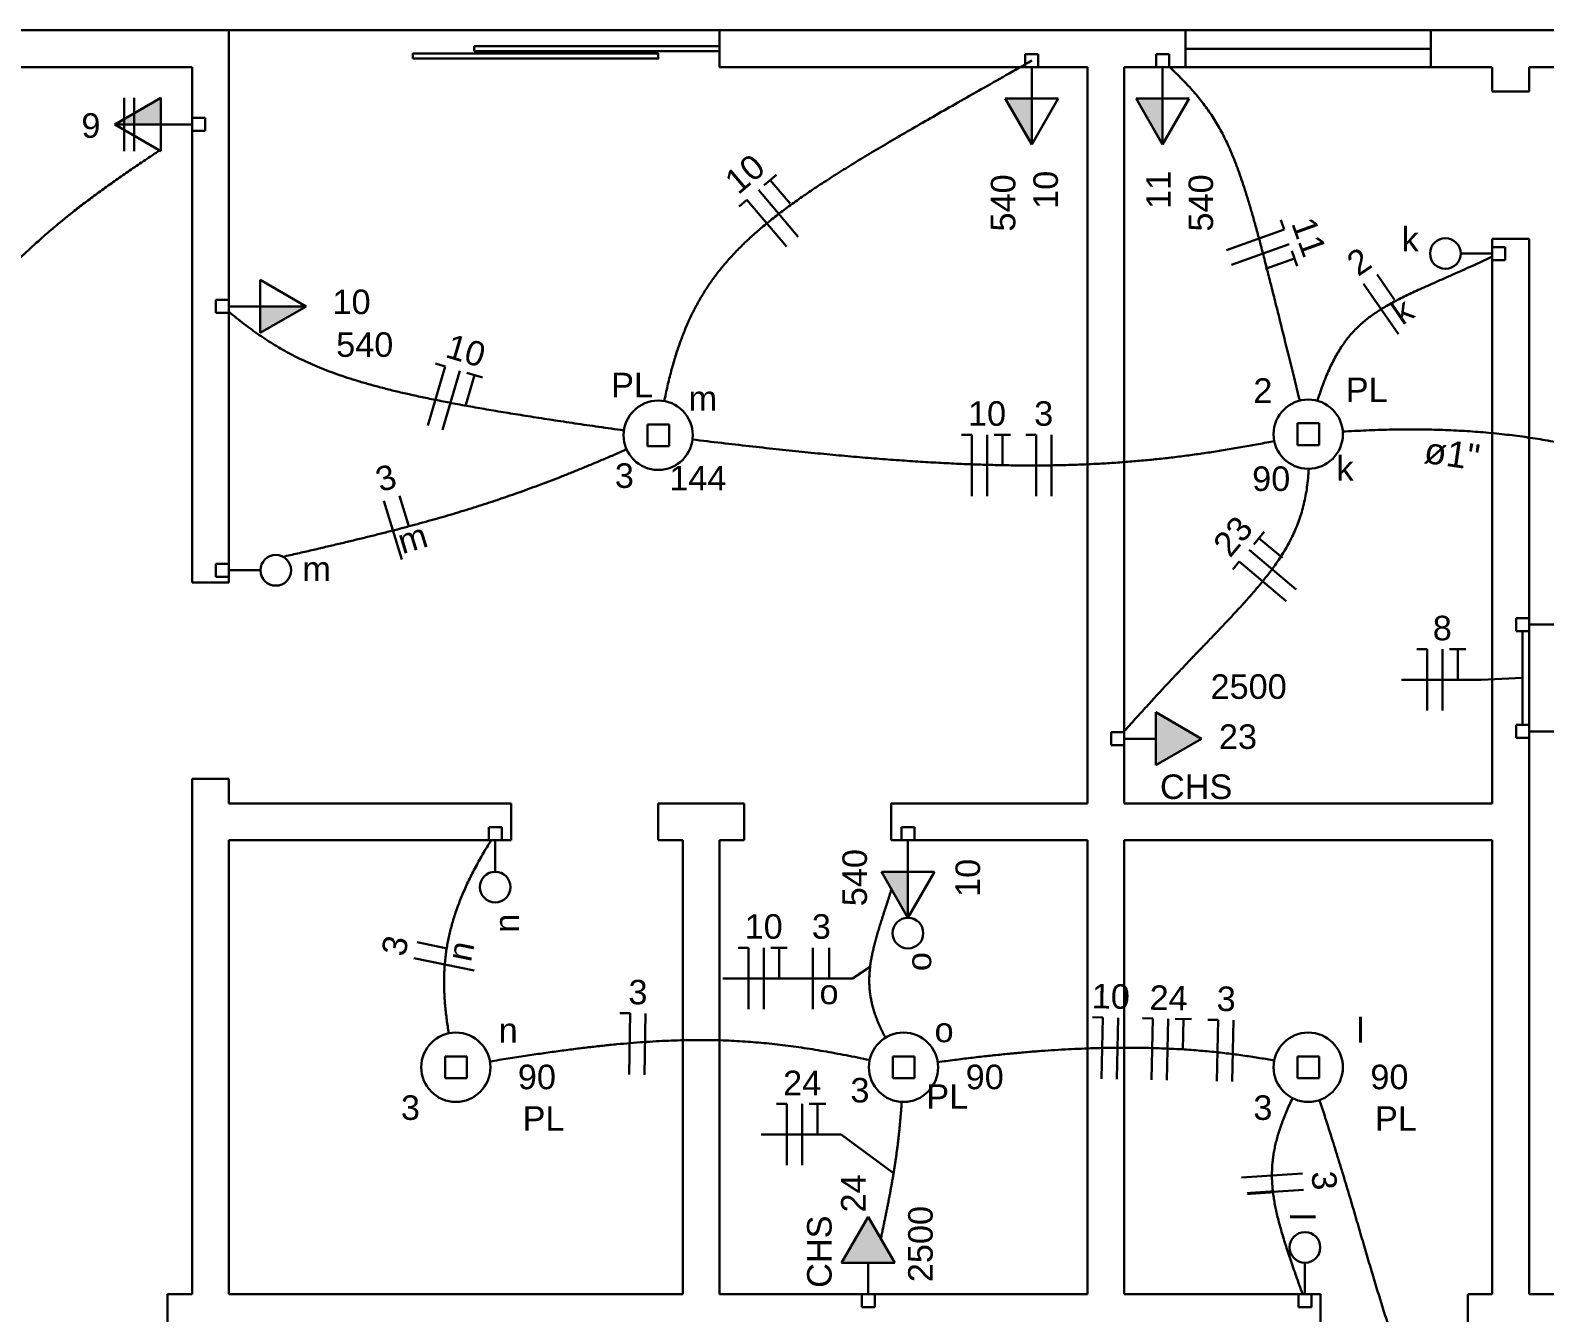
# Model space of a CAD drawing. Header units: millimetres. Extents: x -4.7 to 81.4, y -19.1 to 41.2.
# Drawn here: x 21.98 to 28.15, y 27.64 to 32.86 of the extents above; entities that cross this region are included whole.
import ezdxf

# ---------------------------------------------------------------- set-up
doc = ezdxf.new("R2010")
doc.units = ezdxf.units.MM
doc.header["$MEASUREMENT"] = 0
for name, color, linetype, lineweight in [('1', 1, 'Continuous', 30), ('5', 1, 'Continuous', 30), ('EL-Condutos', 4, 'Continuous', 30), ('EL-Fios', 2, 'Continuous', 30), ('EL-Pontos', 2, 'Continuous', 30), ('EL-Textos condutos', 2, 'Continuous', 30), ('EL-Textos fios', 2, 'Continuous', 30), ('EL-Textos pontos', 2, 'Continuous', 30), ('P-SIMBOL', 3, 'Continuous', 30), ('PROJECAO', 1, 'Continuous', 30), ('TE-Condutos', 3, 'Continuous', 30)]:
    doc.layers.add(name, color=color, linetype=linetype, lineweight=lineweight)
doc.styles.add('Arial', font='arial.ttf')

msp = doc.modelspace()

# ---------------------------------------------------------------- hatches: boundary and pattern name
at = {"layer": 'EL-Pontos', "linetype": 'Continuous'}
msp.add_hatch(color=256, dxfattribs=at).paths.add_polyline_path([(22.5129, 32.4775), (22.3254, 32.4775), (22.5129, 32.5857)])
at = {"layer": 'P-SIMBOL', "linetype": 'Continuous'}
for points in [[(26.0638, 32.5831), (26.0638, 32.3956), (25.9555, 32.5831)], [(26.5974, 32.5831), (26.5974, 32.3956), (26.4891, 32.5831)], [(22.9189, 31.7361), (23.1064, 31.7361), (22.9189, 31.6278)], [(26.5689, 29.8664), (26.7564, 29.9746), (26.5689, 30.0829)], [(25.5591, 29.4326), (25.5591, 29.2451), (25.4506, 29.4326)], [(25.5052, 27.8391), (25.397, 28.0266), (25.2887, 27.8391)]]:
    msp.add_hatch(color=256, dxfattribs=at).paths.add_polyline_path(points)

# ---------------------------------------------------------------- linework, layer by layer
at = {"layer": '1', "linetype": 'Continuous'}
msp.add_line((24.7909, 32.8611), (22.7909, 32.8611), dxfattribs=at)
for points in [[(23.7909, 32.7761), (24.7909, 32.7761), (24.7909, 32.7961), (23.7909, 32.7961), (23.7909, 32.7761)], [(23.5409, 32.7461), (24.5409, 32.7461), (24.5409, 32.7661), (23.5409, 32.7661), (23.5409, 32.7461)]]:
    msp.add_lwpolyline(points, close=True, dxfattribs=at)
at = {"layer": '5', "linetype": 'Continuous'}
for p, q in [((20.8909, 32.8611), (22.7909, 32.8611)), ((22.7909, 32.8611), (22.7909, 30.6111)), ((24.7909, 32.8611), (24.7909, 32.7111)), ((24.7909, 32.8611), (28.8409, 32.8611)), ((20.8909, 32.7111), (22.6409, 32.7111)), ((22.6409, 32.7111), (22.6409, 30.6111)), ((24.7909, 32.7111), (26.2909, 32.7111)), ((26.2909, 32.7111), (26.2909, 29.7111)), ((26.4409, 32.7111), (26.4409, 29.7111)), ((26.4409, 32.7111), (27.9409, 32.7111)), ((27.9409, 32.7111), (27.9409, 32.6111)), ((28.0909, 32.7111), (28.0909, 32.6111)), ((28.0909, 32.7111), (28.8409, 32.7111)), ((27.9409, 32.0111), (27.9409, 29.7111)), ((28.0909, 32.0111), (28.0909, 27.7111)), ((22.6409, 29.8111), (22.6409, 27.7111)), ((22.7909, 29.8111), (22.7909, 29.7111)), ((22.7909, 29.7111), (23.9409, 29.7111)), ((24.5409, 29.7111), (24.8909, 29.7111)), ((25.4909, 29.7111), (26.2909, 29.7111)), ((26.4409, 29.7111), (27.9409, 29.7111)), ((22.7909, 29.5611), (22.7909, 27.7111)), ((22.7909, 29.5611), (23.9409, 29.5611)), ((24.5409, 29.5611), (24.6409, 29.5611)), ((24.6409, 29.5611), (24.6409, 27.7111)), ((24.7909, 29.5611), (24.7909, 27.7111)), ((24.7909, 29.5611), (24.8909, 29.5611)), ((25.4909, 29.5611), (26.2909, 29.5611)), ((26.2909, 29.5611), (26.2909, 27.7111)), ((26.4409, 29.5611), (26.4409, 27.7111)), ((26.4409, 29.5611), (27.9409, 29.5611)), ((27.9409, 29.5611), (27.9409, 27.7111)), ((22.5409, 27.7111), (22.6409, 27.7111)), ((22.7909, 27.7111), (24.6409, 27.7111)), ((24.7909, 27.7111), (26.2909, 27.7111)), ((26.4409, 27.7111), (27.2409, 27.7111)), ((27.8409, 27.7111), (27.9409, 27.7111)), ((28.0909, 27.7111), (30.6909, 27.7111))]:
    msp.add_line(p, q, dxfattribs=at)
at = {"layer": '5'}
for p, q in [((28.0909, 32.6111), (27.9409, 32.6111)), ((28.0909, 32.0111), (27.9409, 32.0111)), ((22.6409, 30.6111), (22.7909, 30.6111)), ((22.6409, 29.8111), (22.7909, 29.8111)), ((23.9409, 29.7111), (23.9409, 29.5611)), ((24.5409, 29.7111), (24.5409, 29.5611)), ((24.8909, 29.7111), (24.8909, 29.5611)), ((25.4909, 29.7111), (25.4909, 29.5611)), ((22.5409, 27.5611), (22.5409, 27.7111)), ((27.2409, 27.5611), (27.2409, 27.7111)), ((27.8409, 27.5611), (27.8409, 27.7111))]:
    msp.add_line(p, q, dxfattribs=at)
at = {"layer": 'EL-Condutos', "linetype": 'Continuous'}
for points, knots in [([(24.5656, 31.3504), (24.5699, 31.3712), (24.5785, 31.4118), (24.5932, 31.4709), (24.6092, 31.5272), (24.6267, 31.5808), (24.6459, 31.6319), (24.6668, 31.6807), (24.6897, 31.7275), (24.7146, 31.7725), (24.7417, 31.8158), (24.7712, 31.8578), (24.8031, 31.8985), (24.8377, 31.9383), (24.875, 31.9773), (24.9152, 32.0158), (24.9584, 32.054), (25.0048, 32.0921), (25.0546, 32.1303), (25.1077, 32.1689), (25.1644, 32.208), (25.2249, 32.2479), (25.2893, 32.2888), (25.3576, 32.331), (25.4301, 32.3746), (25.5069, 32.4198), (25.5881, 32.467), (25.6739, 32.5162), (25.7644, 32.5678), (25.8597, 32.6219), (25.9601, 32.6787), (26.0287, 32.7176), (26.0638, 32.7376)], [0, 0, 0, 0, 0.063628, 0.124475, 0.182851, 0.239081, 0.293509, 0.346496, 0.398419, 0.449668, 0.500642, 0.551743, 0.603372, 0.655925, 0.709783, 0.765316, 0.822873, 0.882789, 0.94538, 1.010946, 1.079774, 1.152137, 1.228298, 1.308509, 1.39302, 1.48207, 1.575898, 1.674738, 1.778822, 1.88838, 2.003643, 2.124841, 2.124841, 2.124841, 2.124841]), ([(27.1561, 31.354), (27.1484, 31.3848), (27.1334, 31.4447), (27.1118, 31.532), (27.0913, 31.6143), (27.0721, 31.6919), (27.0539, 31.7649), (27.0366, 31.8336), (27.0202, 31.8982), (27.0045, 31.9588), (26.9895, 32.0157), (26.9749, 32.0691), (26.9607, 32.1192), (26.9469, 32.1661), (26.9332, 32.2102), (26.9196, 32.2515), (26.906, 32.2904), (26.8922, 32.327), (26.8782, 32.3615), (26.8638, 32.3941), (26.849, 32.425), (26.8336, 32.4545), (26.8175, 32.4827), (26.8006, 32.5098), (26.7828, 32.5361), (26.7639, 32.5617), (26.744, 32.5869), (26.7228, 32.6118), (26.7004, 32.6367), (26.6764, 32.6617), (26.651, 32.6871), (26.6333, 32.704), (26.6242, 32.7126)], [0, 0, 0, 0, 0.095212, 0.185081, 0.269834, 0.349696, 0.424891, 0.495645, 0.562184, 0.624733, 0.683521, 0.738776, 0.790728, 0.83961, 0.885656, 0.929106, 0.970203, 1.009194, 1.046334, 1.08188, 1.116099, 1.149259, 1.181635, 1.213505, 1.245145, 1.276832, 1.30884, 1.341434, 1.374876, 1.40942, 1.445311, 1.482788, 1.482788, 1.482788, 1.482788]), ([(20.7192, 30.3264), (20.7513, 30.3735), (20.8136, 30.4651), (20.9049, 30.5983), (20.9915, 30.7238), (21.0735, 30.8418), (21.1514, 30.9527), (21.2253, 31.0568), (21.2955, 31.1544), (21.3623, 31.2459), (21.4259, 31.3316), (21.4867, 31.4119), (21.5448, 31.4869), (21.6006, 31.5572), (21.6544, 31.623), (21.7063, 31.6846), (21.7567, 31.7424), (21.8058, 31.7967), (21.8539, 31.8478), (21.9012, 31.8961), (21.9481, 31.9418), (21.9948, 31.9854), (22.0416, 32.0271), (22.0887, 32.0672), (22.1364, 32.1062), (22.1849, 32.1443), (22.2346, 32.1818), (22.2857, 32.2191), (22.3384, 32.2566), (22.3931, 32.2945), (22.45, 32.3331), (22.4888, 32.3591), (22.5085, 32.3723)], [0, 0, 0, 0, 0.170907, 0.332286, 0.484563, 0.628161, 0.763506, 0.891023, 1.011141, 1.124288, 1.230894, 1.331392, 1.426214, 1.515798, 1.600583, 1.68101, 1.757525, 1.830575, 1.900609, 1.96808, 2.03344, 2.097143, 2.159639, 2.221379, 2.282808, 2.344367, 2.406492, 2.469612, 2.534153, 2.600531, 2.669163, 2.740457, 2.740457, 2.740457, 2.740457]), ([(27.2286, 31.3524), (27.2326, 31.3647), (27.2403, 31.3885), (27.2527, 31.4229), (27.2654, 31.4551), (27.2786, 31.4851), (27.2922, 31.5131), (27.3063, 31.5392), (27.3211, 31.5636), (27.3364, 31.5863), (27.3524, 31.6076), (27.3692, 31.6274), (27.3868, 31.6461), (27.4052, 31.6636), (27.4245, 31.6802), (27.4448, 31.6959), (27.466, 31.7108), (27.4884, 31.7252), (27.5118, 31.7392), (27.5364, 31.7528), (27.5621, 31.7662), (27.5892, 31.7796), (27.6176, 31.7931), (27.6474, 31.8067), (27.6785, 31.8207), (27.7112, 31.8352), (27.7454, 31.8503), (27.7813, 31.8661), (27.8187, 31.8827), (27.8579, 31.9004), (27.8988, 31.9191), (27.9266, 31.9322), (27.9408, 31.9389)], [0, 0, 0, 0, 0.0386974, 0.0752178, 0.1097357, 0.1424319, 0.1734943, 0.2031178, 0.2315036, 0.2588589, 0.2853947, 0.3113235, 0.336857, 0.3622027, 0.3875611, 0.4131233, 0.4390689, 0.4655658, 0.4927692, 0.520823, 0.5498607, 0.5800068, 0.6113785, 0.6440873, 0.6782405, 0.7139427, 0.7512966, 0.7904046, 0.831369, 0.8742929, 0.9192808, 0.9664388, 0.9664388, 0.9664388, 0.9664388]), ([(24.4011, 31.2307), (24.3669, 31.2356), (24.3003, 31.2451), (24.2029, 31.2593), (24.1104, 31.2732), (24.0228, 31.2868), (23.9397, 31.3001), (23.861, 31.3132), (23.7866, 31.3261), (23.7162, 31.3389), (23.6496, 31.3518), (23.5866, 31.3646), (23.5271, 31.3775), (23.4708, 31.3905), (23.4175, 31.4038), (23.3671, 31.4173), (23.3194, 31.4311), (23.2741, 31.4452), (23.2311, 31.4598), (23.1902, 31.4749), (23.1512, 31.4905), (23.1138, 31.5067), (23.078, 31.5235), (23.0434, 31.541), (23.01, 31.5594), (22.9775, 31.5785), (22.9457, 31.5985), (22.9145, 31.6195), (22.8836, 31.6414), (22.8528, 31.6644), (22.822, 31.6884), (22.8016, 31.7051), (22.7913, 31.7135)], [0, 0, 0, 0, 0.103593, 0.201996, 0.295411, 0.38404, 0.468084, 0.547748, 0.623236, 0.694751, 0.762502, 0.826697, 0.887546, 0.94526, 1.000056, 1.05215, 1.101762, 1.149118, 1.194442, 1.237964, 1.279918, 1.320536, 1.360056, 1.398713, 1.436743, 1.474379, 1.511851, 1.549387, 1.587207, 1.625526, 1.664555, 1.704497, 1.704497, 1.704497, 1.704497]), ([(27.0534, 31.1875), (27.0317, 31.1833), (26.9887, 31.175), (26.9243, 31.1634), (26.8605, 31.1525), (26.7971, 31.1425), (26.7339, 31.1333), (26.6706, 31.1249), (26.6072, 31.1173), (26.5434, 31.1106), (26.4791, 31.1047), (26.4141, 31.0997), (26.3481, 31.0956), (26.2811, 31.0923), (26.2128, 31.0899), (26.143, 31.0884), (26.0716, 31.0878), (25.9984, 31.0882), (25.9232, 31.0894), (25.8457, 31.0916), (25.766, 31.0947), (25.6836, 31.0988), (25.5986, 31.1039), (25.5106, 31.1099), (25.4195, 31.1168), (25.3251, 31.1248), (25.2273, 31.1338), (25.1258, 31.1437), (25.0205, 31.1547), (24.9112, 31.1667), (24.7976, 31.1797), (24.7206, 31.189), (24.6813, 31.1937)], [0, 0, 0, 0, 0.0662, 0.131532, 0.196182, 0.260335, 0.324179, 0.387904, 0.451701, 0.515761, 0.580277, 0.645444, 0.711455, 0.778506, 0.846791, 0.916506, 0.987847, 1.061006, 1.136179, 1.213558, 1.293337, 1.375707, 1.46086, 1.548986, 1.640274, 1.734913, 1.833092, 1.934997, 2.040816, 2.150734, 2.264938, 2.383612, 2.383612, 2.383612, 2.383612]), ([(29.7403, 30.3108), (29.7151, 30.3351), (29.6652, 30.3829), (29.5896, 30.4519), (29.5144, 30.5177), (29.4397, 30.5803), (29.3651, 30.6396), (29.2908, 30.6959), (29.2165, 30.7491), (29.1423, 30.7992), (29.0679, 30.8463), (28.9934, 30.8905), (28.9186, 30.9317), (28.8434, 30.9702), (28.7678, 31.0058), (28.6917, 31.0386), (28.6149, 31.0687), (28.5375, 31.0962), (28.4592, 31.121), (28.3801, 31.1432), (28.3, 31.163), (28.2189, 31.1802), (28.1366, 31.195), (28.0531, 31.2074), (27.9683, 31.2174), (27.8821, 31.2252), (27.7944, 31.2307), (27.7051, 31.234), (27.6141, 31.2352), (27.5214, 31.2342), (27.4269, 31.2313), (27.3633, 31.2277), (27.3311, 31.2259)], [0, 0, 0, 0, 0.104978, 0.207304, 0.307118, 0.404564, 0.499793, 0.592959, 0.684224, 0.773751, 0.861713, 0.948282, 1.03364, 1.117968, 1.201453, 1.284283, 1.366647, 1.448737, 1.530741, 1.612849, 1.695246, 1.778117, 1.86164, 1.945989, 2.031334, 2.117839, 2.205661, 2.294952, 2.385858, 2.478518, 2.573066, 2.669628, 2.669628, 2.669628, 2.669628]), ([(24.4126, 31.1539), (24.3966, 31.1469), (24.3649, 31.1331), (24.3178, 31.113), (24.2717, 31.0936), (24.2264, 31.0749), (24.182, 31.057), (24.1382, 31.0396), (24.0951, 31.0229), (24.0523, 31.0068), (24.0099, 30.9912), (23.9678, 30.9761), (23.9258, 30.9614), (23.8838, 30.9471), (23.8418, 30.9332), (23.7995, 30.9197), (23.757, 30.9064), (23.714, 30.8934), (23.6706, 30.8806), (23.6265, 30.868), (23.5817, 30.8555), (23.5361, 30.8431), (23.4895, 30.8308), (23.4419, 30.8184), (23.3931, 30.8061), (23.3431, 30.7937), (23.2917, 30.7812), (23.2388, 30.7685), (23.1843, 30.7557), (23.1281, 30.7426), (23.0701, 30.7293), (23.0308, 30.7204), (23.0109, 30.7159)], [0, 0, 0, 0, 0.052529, 0.103723, 0.153699, 0.202574, 0.250464, 0.297487, 0.343761, 0.389402, 0.434529, 0.47926, 0.523712, 0.568004, 0.612253, 0.656578, 0.701096, 0.745925, 0.791182, 0.836985, 0.88345, 0.930694, 0.978833, 1.027984, 1.078262, 1.129782, 1.18266, 1.237011, 1.29295, 1.350591, 1.410048, 1.471436, 1.471436, 1.471436, 1.471436]), ([(27.1927, 31.0741), (27.1919, 31.0614), (27.1904, 31.0365), (27.1861, 30.9999), (27.1804, 30.9648), (27.1732, 30.931), (27.1645, 30.8983), (27.1543, 30.8666), (27.1425, 30.8357), (27.1292, 30.8055), (27.1144, 30.7759), (27.098, 30.7467), (27.0801, 30.7176), (27.0607, 30.6887), (27.0397, 30.6597), (27.0172, 30.6305), (26.9931, 30.6009), (26.9675, 30.5707), (26.9403, 30.5399), (26.9115, 30.5082), (26.8812, 30.4756), (26.8494, 30.4418), (26.8159, 30.4067), (26.7809, 30.3702), (26.7443, 30.332), (26.7061, 30.2922), (26.6663, 30.2504), (26.6249, 30.2065), (26.5819, 30.1605), (26.5373, 30.1121), (26.4911, 30.0612), (26.4599, 30.0262), (26.444, 30.0083)], [0, 0, 0, 0, 0.038149, 0.074851, 0.110332, 0.144826, 0.178566, 0.21179, 0.244731, 0.277621, 0.31068, 0.34412, 0.378143, 0.412936, 0.448675, 0.485523, 0.523632, 0.563145, 0.604198, 0.646917, 0.691426, 0.737842, 0.786282, 0.836859, 0.889686, 0.944875, 1.002541, 1.062796, 1.125755, 1.191534, 1.260253, 1.332029, 1.332029, 1.332029, 1.332029]), ([(28.0644, 30.0306), (28.0644, 30.0366), (28.0644, 30.0481), (28.0644, 30.0648), (28.0644, 30.0807), (28.0644, 30.0956), (28.0644, 30.1097), (28.0644, 30.123), (28.0644, 30.1357), (28.0644, 30.1478), (28.0644, 30.1594), (28.0644, 30.1705), (28.0644, 30.1813), (28.0644, 30.1917), (28.0644, 30.202), (28.0644, 30.212), (28.0644, 30.2221), (28.0644, 30.2321), (28.0644, 30.2422), (28.0644, 30.2524), (28.0644, 30.2629), (28.0644, 30.2736), (28.0644, 30.2847), (28.0644, 30.2963), (28.0644, 30.3084), (28.0644, 30.3211), (28.0644, 30.3344), (28.0644, 30.3485), (28.0644, 30.3635), (28.0644, 30.3793), (28.0644, 30.396), (28.0644, 30.4076), (28.0644, 30.4135)], [0, 0, 0, 0, 0.0177914, 0.0345422, 0.0503269, 0.0652196, 0.0792948, 0.0926267, 0.1052898, 0.1173582, 0.1289064, 0.1400086, 0.1507392, 0.1611725, 0.1713828, 0.1814445, 0.1914319, 0.2014193, 0.2114809, 0.2216913, 0.2321246, 0.2428552, 0.2539574, 0.2655056, 0.277574, 0.290237, 0.303569, 0.3176442, 0.3325369, 0.3483215, 0.3650724, 0.3828638, 0.3828638, 0.3828638, 0.3828638]), ([(23.6874, 28.7747), (23.6858, 28.7839), (23.6828, 28.8022), (23.6789, 28.8295), (23.6755, 28.8563), (23.6727, 28.8828), (23.6706, 28.9089), (23.669, 28.9348), (23.6681, 28.9604), (23.6679, 28.9858), (23.6683, 29.0109), (23.6694, 29.036), (23.6712, 29.0609), (23.6738, 29.0857), (23.677, 29.1105), (23.6811, 29.1353), (23.6859, 29.1602), (23.6914, 29.1851), (23.6978, 29.2101), (23.705, 29.2353), (23.713, 29.2606), (23.7218, 29.2861), (23.7315, 29.3119), (23.7421, 29.338), (23.7536, 29.3644), (23.7659, 29.3912), (23.7792, 29.4184), (23.7934, 29.446), (23.8086, 29.4741), (23.8247, 29.5027), (23.8418, 29.5318), (23.8538, 29.5513), (23.8599, 29.5612)], [0, 0, 0, 0, 0.0280455, 0.0555676, 0.0826094, 0.1092161, 0.1354341, 0.161312, 0.1869, 0.2122501, 0.237416, 0.2624532, 0.2874183, 0.3123696, 0.3373662, 0.3624682, 0.3877363, 0.4132316, 0.4390151, 0.4651479, 0.4916906, 0.5187031, 0.5462447, 0.5743736, 0.603147, 0.6326212, 0.6628509, 0.6938899, 0.7257906, 0.7586045, 0.7923815, 0.8271706, 0.8271706, 0.8271706, 0.8271706]), ([(25.4669, 28.7569), (25.4632, 28.764), (25.456, 28.7778), (25.4462, 28.7985), (25.4374, 28.8187), (25.4297, 28.8384), (25.423, 28.8576), (25.4172, 28.8765), (25.4123, 28.895), (25.4084, 28.9133), (25.4053, 28.9313), (25.4031, 28.9492), (25.4018, 28.9671), (25.4012, 28.9848), (25.4014, 29.0026), (25.4023, 29.0205), (25.4039, 29.0384), (25.4062, 29.0566), (25.4091, 29.075), (25.4126, 29.0936), (25.4168, 29.1127), (25.4214, 29.1321), (25.4266, 29.152), (25.4323, 29.1724), (25.4385, 29.1934), (25.4451, 29.215), (25.4521, 29.2373), (25.4595, 29.2604), (25.4672, 29.2842), (25.4752, 29.3089), (25.4835, 29.3345), (25.4891, 29.3519), (25.492, 29.3608)], [0, 0, 0, 0, 0.0239022, 0.0467849, 0.0687339, 0.0898379, 0.1101878, 0.1298771, 0.1490009, 0.1676558, 0.1859389, 0.2039471, 0.221776, 0.2395194, 0.2572679, 0.2751083, 0.2931234, 0.3113911, 0.329985, 0.3489736, 0.3684213, 0.3883882, 0.4089311, 0.4301034, 0.4519559, 0.4745374, 0.4978949, 0.5220744, 0.5471207, 0.5730783, 0.5999915, 0.6279046, 0.6279046, 0.6279046, 0.6279046]), ([(25.4024, 28.6658), (25.3863, 28.6691), (25.3544, 28.6756), (25.307, 28.6849), (25.2605, 28.6936), (25.2149, 28.7017), (25.1699, 28.7092), (25.1254, 28.716), (25.0813, 28.7222), (25.0374, 28.7277), (24.9937, 28.7326), (24.9499, 28.7368), (24.906, 28.7403), (24.8617, 28.7431), (24.817, 28.7452), (24.7717, 28.7465), (24.7257, 28.7471), (24.6788, 28.747), (24.631, 28.7461), (24.582, 28.7444), (24.5317, 28.7419), (24.48, 28.7387), (24.4267, 28.7346), (24.3718, 28.7297), (24.315, 28.724), (24.2563, 28.7174), (24.1954, 28.71), (24.1323, 28.7017), (24.0669, 28.6926), (23.9989, 28.6825), (23.9282, 28.6716), (23.8802, 28.6638), (23.8558, 28.6598)], [0, 0, 0, 0, 0.049422, 0.097674, 0.144894, 0.191219, 0.236788, 0.281742, 0.326223, 0.370374, 0.41434, 0.458267, 0.502303, 0.546596, 0.591296, 0.636552, 0.682515, 0.729336, 0.777164, 0.826151, 0.876445, 0.928197, 0.981553, 1.036663, 1.093673, 1.152729, 1.213976, 1.27756, 1.343623, 1.412308, 1.483759, 1.558116, 1.558116, 1.558116, 1.558116]), ([(27.0521, 28.6636), (27.0426, 28.6653), (27.0232, 28.6688), (26.9936, 28.6737), (26.9632, 28.6785), (26.9319, 28.6831), (26.8997, 28.6876), (26.8664, 28.6918), (26.8322, 28.6958), (26.7969, 28.6995), (26.7605, 28.7028), (26.7231, 28.7059), (26.6844, 28.7086), (26.6445, 28.7109), (26.6035, 28.7128), (26.5611, 28.7143), (26.5174, 28.7153), (26.4724, 28.7158), (26.426, 28.7158), (26.3782, 28.7152), (26.329, 28.7141), (26.2782, 28.7124), (26.2259, 28.7101), (26.1721, 28.7071), (26.1166, 28.7035), (26.0595, 28.6991), (26.0007, 28.694), (25.9402, 28.6882), (25.878, 28.6816), (25.814, 28.6742), (25.7481, 28.6659), (25.7036, 28.6599), (25.681, 28.6568)], [0, 0, 0, 0, 0.029152, 0.059099, 0.089875, 0.121515, 0.154056, 0.187533, 0.221984, 0.257447, 0.293961, 0.331565, 0.370298, 0.410201, 0.451314, 0.49368, 0.53734, 0.582336, 0.628711, 0.676508, 0.72577, 0.776541, 0.828866, 0.882787, 0.938351, 0.9956, 1.054582, 1.11534, 1.17792, 1.242367, 1.308726, 1.377044, 1.377044, 1.377044, 1.377044]), ([(25.5336, 28.4951), (25.5331, 28.4879), (25.5321, 28.4735), (25.5305, 28.4522), (25.5287, 28.4314), (25.5269, 28.4111), (25.525, 28.3912), (25.523, 28.3717), (25.521, 28.3526), (25.5188, 28.3338), (25.5166, 28.3153), (25.5142, 28.2971), (25.5118, 28.2791), (25.5093, 28.2613), (25.5067, 28.2437), (25.504, 28.2262), (25.5012, 28.2088), (25.4983, 28.1915), (25.4953, 28.1742), (25.4923, 28.157), (25.4891, 28.1397), (25.4859, 28.1223), (25.4826, 28.1048), (25.4791, 28.0872), (25.4756, 28.0695), (25.472, 28.0515), (25.4683, 28.0333), (25.4646, 28.0149), (25.4607, 27.9961), (25.4567, 27.9771), (25.4527, 27.9576), (25.4499, 27.9445), (25.4485, 27.9379)], [0, 0, 0, 0, 0.0218658, 0.0432069, 0.0640569, 0.0844497, 0.1044192, 0.1239992, 0.1432235, 0.1621259, 0.1807402, 0.1991001, 0.2172393, 0.2351914, 0.25299, 0.2706687, 0.2882607, 0.3057996, 0.3233184, 0.3408505, 0.3584289, 0.3760865, 0.3938564, 0.4117714, 0.4298642, 0.4481675, 0.4667141, 0.4855364, 0.5046671, 0.5241387, 0.5439837, 0.5642346, 0.5642346, 0.5642346, 0.5642346]), ([(27.1268, 28.5109), (27.1224, 28.5015), (27.1139, 28.4831), (27.102, 28.4557), (27.0912, 28.4293), (27.0816, 28.4036), (27.0731, 28.3787), (27.0657, 28.3543), (27.0593, 28.3305), (27.054, 28.307), (27.0497, 28.2839), (27.0465, 28.2611), (27.0442, 28.2384), (27.043, 28.2157), (27.0427, 28.193), (27.0433, 28.1702), (27.0449, 28.1471), (27.0474, 28.1237), (27.0508, 28.0999), (27.055, 28.0756), (27.0602, 28.0507), (27.0661, 28.0252), (27.0729, 27.9988), (27.0805, 27.9716), (27.0889, 27.9434), (27.098, 27.9141), (27.1079, 27.8837), (27.1186, 27.852), (27.1299, 27.819), (27.1419, 27.7846), (27.1547, 27.7486), (27.1634, 27.7241), (27.1678, 27.7116)], [0, 0, 0, 0, 0.0311333, 0.0609009, 0.0894105, 0.1167735, 0.1431051, 0.1685246, 0.1931554, 0.2171246, 0.240563, 0.2636037, 0.2863817, 0.3090327, 0.3316916, 0.3544916, 0.3775629, 0.4010315, 0.4250194, 0.4496431, 0.4750144, 0.50124, 0.5284222, 0.5566589, 0.5860443, 0.6166697, 0.6486235, 0.6819921, 0.7168603, 0.7533116, 0.7914285, 0.8312931, 0.8312931, 0.8312931, 0.8312931]), ([(28.3771, 26.1658), (28.3501, 26.1958), (28.2973, 26.2544), (28.2219, 26.342), (28.1516, 26.4269), (28.0862, 26.5094), (28.0254, 26.5896), (27.969, 26.6679), (27.9166, 26.7443), (27.8681, 26.8192), (27.8232, 26.8928), (27.7815, 26.9652), (27.743, 27.0366), (27.7072, 27.1074), (27.6739, 27.1776), (27.6428, 27.2476), (27.6138, 27.3175), (27.5865, 27.3875), (27.5606, 27.4579), (27.536, 27.5288), (27.5123, 27.6005), (27.4892, 27.6732), (27.4665, 27.7472), (27.444, 27.8225), (27.4213, 27.8995), (27.3983, 27.9783), (27.3746, 28.0593), (27.3499, 28.1425), (27.3241, 28.2281), (27.2968, 28.3166), (27.2679, 28.4079), (27.2475, 28.4696), (27.2371, 28.5011)], [0, 0, 0, 0, 0.121156, 0.236591, 0.346684, 0.451811, 0.552356, 0.6487, 0.741227, 0.830322, 0.916367, 0.999744, 1.080827, 1.15999, 1.237598, 1.314006, 1.389565, 1.46461, 1.539473, 1.614469, 1.68991, 1.766096, 1.84332, 1.92187, 2.00203, 2.084081, 2.168304, 2.254978, 2.344385, 2.436811, 2.532543, 2.631872, 2.631872, 2.631872, 2.631872])]:
    msp.add_open_spline(points, degree=3, knots=knots, dxfattribs=at)
at = {"layer": 'EL-Fios'}
for p, q in [((24.9723, 32.2295), (25.023, 32.2727)), ((25.0786, 32.1559), (24.9976, 32.2511)), ((24.8707, 32.1431), (24.9024, 32.1701)), ((25.0644, 31.9797), (24.9024, 32.1701)), ((25.112, 32.0202), (24.95, 32.2106)), ((26.8572, 31.9646), (27.0925, 32.0489)), ((27.0785, 32.0882), (27.0925, 32.0489)), ((26.8783, 31.9058), (27.1136, 31.9901)), ((27.017, 31.8891), (27.1347, 31.9313)), ((27.1235, 31.9626), (27.1459, 31.8999)), ((27.5425, 31.7633), (27.4716, 31.8663)), ((27.5585, 31.6226), (27.4168, 31.8285)), ((23.6016, 31.2513), (23.6725, 31.491)), ((23.6326, 31.5029), (23.6725, 31.491)), ((23.6615, 31.2336), (23.7325, 31.4733)), ((23.7569, 31.3357), (23.7924, 31.4556)), ((23.7604, 31.465), (23.8243, 31.4461)), ((25.7774, 31.213), (25.8191, 31.213)), ((25.8191, 30.963), (25.8191, 31.213)), ((25.8816, 30.963), (25.8816, 31.213)), ((25.9107, 31.213), (25.9774, 31.213)), ((25.9441, 31.088), (25.9441, 31.213)), ((26.0395, 31.213), (26.0812, 31.213)), ((26.0812, 30.963), (26.0812, 31.213)), ((26.1437, 30.963), (26.1437, 31.213)), ((23.496, 30.7052), (23.4225, 30.9441)), ((23.5229, 30.8442), (23.4862, 30.9637)), ((26.9687, 30.7662), (27.0116, 30.8173)), ((27.0858, 30.7113), (26.9901, 30.7917)), ((26.8828, 30.6642), (26.9097, 30.6961)), ((27.101, 30.5352), (26.9097, 30.6961)), ((27.1412, 30.583), (26.9499, 30.7439)), ((27.6334, 30.3391), (27.6751, 30.3391)), ((27.6751, 30.0891), (27.6751, 30.3391)), ((27.7376, 30.0891), (27.7376, 30.3391)), ((27.7667, 30.3391), (27.8334, 30.3391)), ((27.8001, 30.2141), (27.8001, 30.3391)), ((23.681, 29.1203), (23.5585, 29.1452)), ((23.7902, 29.0301), (23.5452, 29.0799)), ((24.8669, 29.1227), (24.9085, 29.1227)), ((24.9085, 28.8727), (24.9085, 29.1227)), ((24.971, 28.8727), (24.971, 29.1227)), ((25.0002, 29.1227), (25.0669, 29.1227)), ((25.0335, 28.9977), (25.0335, 29.1227)), ((25.1707, 28.8727), (25.1707, 29.1227)), ((25.2372, 28.9977), (25.2372, 29.1227)), ((24.3844, 28.8565), (24.4261, 28.856)), ((24.423, 28.606), (24.4261, 28.856)), ((24.4855, 28.6052), (24.4886, 28.8552)), ((26.3116, 28.84), (26.3532, 28.8391)), ((26.3479, 28.5892), (26.3532, 28.8391)), ((26.4103, 28.5879), (26.4157, 28.8378)), ((26.5156, 28.8357), (26.5572, 28.8348)), ((26.5519, 28.5848), (26.5572, 28.8348)), ((26.6144, 28.5835), (26.6197, 28.8334)), ((26.6489, 28.8328), (26.7155, 28.8314)), ((26.6795, 28.7071), (26.6822, 28.8321)), ((26.7821, 28.8299), (26.8237, 28.829)), ((26.8184, 28.5791), (26.8237, 28.829)), ((26.8809, 28.5778), (26.8862, 28.8277)), ((25.0237, 28.4869), (25.0654, 28.4869)), ((25.0654, 28.2369), (25.0654, 28.4869)), ((25.1279, 28.2369), (25.1279, 28.4869)), ((25.157, 28.4869), (25.2237, 28.4869)), ((25.1904, 28.3619), (25.1904, 28.4869)), ((26.9183, 28.1868), (27.1677, 28.2037)), ((27.0475, 28.1289), (27.1722, 28.1373))]:
    msp.add_line(p, q, dxfattribs=at)
at = {"layer": 'EL-Pontos'}
msp.add_line((22.5129, 32.4775), (22.3254, 32.4775), dxfattribs=at)
at = {"layer": 'EL-Textos fios'}
for p, q in [((27.8959, 30.2141), (27.5709, 30.2141)), ((28.0644, 30.2221), (27.8959, 30.2141)), ((25.4047, 29.0447), (25.3332, 28.9977)), ((25.3332, 28.9977), (24.8044, 28.9977)), ((25.2862, 28.3619), (24.9612, 28.3619)), ((25.5005, 28.2052), (25.2862, 28.3619))]:
    msp.add_line(p, q, dxfattribs=at)
at = {"layer": 'P-SIMBOL'}
for p, q in [((26.0373, 32.7641), (26.0903, 32.7641)), ((26.0373, 32.7111), (26.0373, 32.7641)), ((26.0903, 32.7641), (26.0903, 32.7111)), ((26.5709, 32.7641), (26.6239, 32.7641)), ((26.5709, 32.7111), (26.5709, 32.7641)), ((26.6239, 32.7641), (26.6239, 32.7111)), ((26.0903, 32.7111), (26.0373, 32.7111)), ((26.0638, 32.5831), (26.0638, 32.7111)), ((26.6239, 32.7111), (26.5709, 32.7111)), ((26.5974, 32.5831), (26.5974, 32.7111)), ((22.3254, 32.4775), (22.5129, 32.5857)), ((22.3638, 32.5857), (22.3638, 32.3692)), ((22.4044, 32.5857), (22.4044, 32.3692)), ((22.5129, 32.5857), (22.5129, 32.3692)), ((26.0638, 32.3956), (25.9555, 32.5831)), ((25.9555, 32.5831), (26.172, 32.5831)), ((26.0638, 32.3956), (26.0638, 32.5831)), ((26.172, 32.5831), (26.0638, 32.3956)), ((26.5974, 32.3956), (26.4891, 32.5831)), ((26.4891, 32.5831), (26.7056, 32.5831)), ((26.5974, 32.3956), (26.5974, 32.5831)), ((26.7056, 32.5831), (26.5974, 32.3956)), ((22.5129, 32.3692), (22.3254, 32.4775)), ((22.5129, 32.4775), (22.6409, 32.4775)), ((22.6409, 32.4509), (22.6409, 32.504)), ((22.6409, 32.504), (22.6939, 32.504)), ((22.6939, 32.504), (22.6939, 32.4509)), ((22.6939, 32.4509), (22.6409, 32.4509)), ((27.8124, 31.9516), (27.9409, 31.9516)), ((27.9409, 31.9251), (27.9409, 31.9781)), ((27.9409, 31.9781), (27.9939, 31.9781)), ((27.9939, 31.9251), (27.9409, 31.9251)), ((27.9939, 31.9781), (27.9939, 31.9251)), ((22.9189, 31.8443), (23.1064, 31.7361)), ((22.9189, 31.6278), (22.9189, 31.8443)), ((22.7378, 31.7096), (22.7378, 31.7626)), ((22.7378, 31.7626), (22.7909, 31.7626)), ((22.7909, 31.7626), (22.7909, 31.7096)), ((22.9189, 31.7361), (22.7909, 31.7361)), ((23.1064, 31.7361), (22.9189, 31.7361)), ((23.1064, 31.7361), (22.9189, 31.6278)), ((22.7909, 31.7096), (22.7378, 31.7096)), ((24.4969, 31.2553), (24.5854, 31.2553)), ((24.4969, 31.1669), (24.4969, 31.2553)), ((24.5854, 31.2553), (24.5854, 31.1669)), ((27.1469, 31.2597), (27.2354, 31.2597)), ((27.1469, 31.1713), (27.1469, 31.2597)), ((27.2354, 31.2597), (27.2354, 31.1713)), ((24.5854, 31.1669), (24.4969, 31.1669)), ((27.2354, 31.1713), (27.1469, 31.1713)), ((22.7378, 30.6343), (22.7378, 30.6873)), ((22.7378, 30.6873), (22.7909, 30.6873)), ((22.7909, 30.6873), (22.7909, 30.6343)), ((22.7909, 30.6343), (22.7378, 30.6343)), ((22.9194, 30.6608), (22.7909, 30.6608)), ((28.0379, 30.4135), (28.0379, 30.4665)), ((28.0379, 30.4665), (28.0909, 30.4665)), ((28.0909, 30.4665), (28.0909, 30.4135)), ((28.2189, 30.44), (28.0909, 30.44)), ((28.0909, 30.4135), (28.0379, 30.4135)), ((26.5689, 29.8664), (26.5689, 30.0829)), ((26.5689, 30.0829), (26.7564, 29.9746)), ((28.0379, 29.9777), (28.0379, 30.0307)), ((28.0379, 30.0307), (28.0909, 30.0307)), ((28.0909, 30.0307), (28.0909, 29.9777)), ((26.3879, 29.9481), (26.3879, 30.0011)), ((26.3879, 30.0011), (26.4409, 30.0011)), ((26.4409, 29.9481), (26.3879, 29.9481)), ((26.4409, 30.0011), (26.4409, 29.9481)), ((26.5689, 29.9746), (26.4409, 29.9746)), ((26.7564, 29.9746), (26.5689, 29.8664)), ((28.0909, 29.9777), (28.0379, 29.9777)), ((28.2189, 30.0042), (28.0909, 30.0042)), ((23.8499, 29.6141), (23.9029, 29.6141)), ((23.8499, 29.5611), (23.8499, 29.6141)), ((23.9029, 29.6141), (23.9029, 29.5611)), ((25.5326, 29.6141), (25.5856, 29.6141)), ((25.5326, 29.5611), (25.5326, 29.6141)), ((25.5856, 29.6141), (25.5856, 29.5611)), ((23.9029, 29.5611), (23.8499, 29.5611)), ((23.8764, 29.4326), (23.8764, 29.5611)), ((25.5856, 29.5611), (25.5326, 29.5611)), ((25.5591, 29.4326), (25.5591, 29.5611)), ((25.4506, 29.4326), (25.5591, 29.2451)), ((25.6676, 29.4326), (25.4506, 29.4326)), ((25.5591, 29.2451), (25.5591, 29.4326)), ((25.5591, 29.2451), (25.6676, 29.4326)), ((23.6719, 28.6803), (23.7604, 28.6803)), ((23.6719, 28.5919), (23.6719, 28.6803)), ((23.7604, 28.6803), (23.7604, 28.5919)), ((25.4969, 28.6803), (25.5854, 28.6803)), ((25.4969, 28.5919), (25.4969, 28.6803)), ((25.5854, 28.6803), (25.5854, 28.5919)), ((27.1469, 28.6803), (27.2354, 28.6803)), ((27.1469, 28.5919), (27.1469, 28.6803)), ((27.2354, 28.6803), (27.2354, 28.5919)), ((23.7604, 28.5919), (23.6719, 28.5919)), ((25.5854, 28.5919), (25.4969, 28.5919)), ((27.2354, 28.5919), (27.1469, 28.5919)), ((25.2887, 27.8391), (25.397, 28.0266)), ((25.397, 28.0266), (25.5052, 27.8391)), ((25.5052, 27.8391), (25.2887, 27.8391)), ((25.397, 27.8391), (25.397, 27.7111)), ((27.1775, 27.8396), (27.1775, 27.7111)), ((25.3704, 27.7111), (25.4235, 27.7111)), ((25.3704, 27.658), (25.3704, 27.7111)), ((25.4235, 27.7111), (25.4235, 27.658)), ((27.151, 27.7111), (27.204, 27.7111)), ((27.151, 27.658), (27.151, 27.7111)), ((27.204, 27.7111), (27.204, 27.658)), ((25.4235, 27.658), (25.3704, 27.658)), ((27.204, 27.658), (27.151, 27.658))]:
    msp.add_line(p, q, dxfattribs=at)
for centre, radius in [((27.7499, 31.9516), 0.0625), ((24.5409, 31.2111), 0.1412), ((27.1909, 31.2155), 0.1412), ((22.9819, 30.6608), 0.0625), ((23.8764, 29.3701), 0.0625), ((25.5591, 29.1826), 0.0625), ((23.7159, 28.6361), 0.1412), ((25.5409, 28.6361), 0.1412), ((27.1909, 28.6361), 0.1412), ((27.1775, 27.9021), 0.0625)]:
    msp.add_circle(centre, radius, dxfattribs=at)
at = {"layer": 'PROJECAO'}
for p, q in [((26.6909, 32.8611), (26.6909, 32.7111)), ((27.6909, 32.8611), (27.6909, 32.7111)), ((27.6909, 32.7861), (26.6909, 32.7861))]:
    msp.add_line(p, q, dxfattribs=at)
at = {"layer": 'TE-Condutos', "linetype": 'Continuous'}
msp.add_open_spline([(25.102, 24.5564), (25.0367, 24.6167), (24.9098, 24.7338), (24.7271, 24.9072), (24.5561, 25.0726), (24.3963, 25.2305), (24.2466, 25.3811), (24.1064, 25.5248), (23.9747, 25.6619), (23.8507, 25.7926), (23.7337, 25.9173), (23.6227, 26.0363), (23.5169, 26.1499), (23.4156, 26.2584), (23.3178, 26.3621), (23.2228, 26.4614), (23.1296, 26.5564), (23.0375, 26.6475), (22.9456, 26.7351), (22.853, 26.8194), (22.7591, 26.9008), (22.6628, 26.9795), (22.5634, 27.0558), (22.46, 27.13), (22.3519, 27.2025), (22.2382, 27.2736), (22.118, 27.3434), (21.9905, 27.4125), (21.855, 27.481), (21.7105, 27.5493), (21.5563, 27.6178), (21.4495, 27.6619), (21.3946, 27.6846)], degree=3, knots=[0, 0, 0, 0, 0.266482, 0.5181, 0.755695, 0.980105, 1.192157, 1.392674, 1.582472, 1.762356, 1.93313, 2.095588, 2.250524, 2.398729, 2.540998, 2.678131, 2.810939, 2.940247, 3.0669, 3.191767, 3.31574, 3.439739, 3.564708, 3.691616, 3.821445, 3.955194, 4.093866, 4.238467, 4.389998, 4.549454, 4.717821, 4.896073, 4.896073, 4.896073, 4.896073], dxfattribs=at)

# ---------------------------------------------------------------- texts
at = {"layer": 'EL-Textos condutos', "insert": (27.7694, 31.0806), "char_height": 0.1059, "width": 0.38124, "attachment_point": 8, "rotation": 351.70357, "line_spacing_factor": 0.798, "style": 'Arial'}
msp.add_mtext('ø1"', dxfattribs=at)
at = {"layer": 'EL-Textos fios', "char_height": 0.1, "attachment_point": 8, "line_spacing_factor": 0.798, "style": 'Arial'}
for s, insert, width, rotation in [('10', (24.927, 32.2372), 0.2118, 40.39352), ('11', (27.1468, 32.0019), 0.2118, 289.71038), ('2', (27.4259, 31.8775), 0.1059, 34.5379), ('k', (27.6024, 31.676), 0.1059, 34.5379), ('10', (23.7427, 31.507), 0.2118, 343.51112), ('3', (23.4458, 30.9884), 0.1059, 17.07987), ('23', (26.9231, 30.7668), 0.2118, 49.94473), ('m', (23.5538, 30.7429), 0.1059, 17.07987), ('3', (23.5179, 29.1214), 0.1059, 78.50668), ('n', (23.7849, 29.0994), 0.1059, 78.50668), ('3', (24.4578, 28.8907), 0.1059, 359.27892), ('10', (26.385, 28.8737), 0.2118, 358.76898), ('24', (26.6205, 28.8687), 0.2118, 358.76898), ('3', (26.8555, 28.8637), 0.1059, 358.76898), ('3', (27.2055, 28.171), 0.1059, 273.8681), ('l', (26.942, 28.1215), 0.1059, 273.8681)]:
    msp.add_mtext(s, dxfattribs=dict(at, insert=insert, width=width, rotation=rotation))
for s, insert, width in [('10', (25.8814, 31.2482), 0.2118), ('3', (26.1124, 31.2482), 0.1059), ('8', (27.7374, 30.3742), 0.1059), ('10', (24.9709, 29.1582), 0.2118), ('3', (25.2059, 29.1582), 0.1059), ('o', (25.2374, 28.8917), 0.1059), ('24', (25.1279, 28.5222), 0.2118)]:
    msp.add_mtext(s, dxfattribs=dict(at, insert=insert, width=width))
at = {"layer": 'EL-Textos pontos', "char_height": 0.1, "line_spacing_factor": 0.798, "style": 'Arial'}
for s, insert, width, attachment_point in [('9', (22.2284, 32.4217), 0.1059, 8), ('k', (27.6414, 31.9602), 0.1059, 9), ('10', (23.2909, 31.7032), 0.2118, 8), ('540', (23.3444, 31.5292), 0.3177, 8), ('PL', (24.4344, 31.3657), 0.2118, 8), ('2', (27.0059, 31.3432), 0.1059, 8), ('PL', (27.4294, 31.3462), 0.2118, 8), ('m', (24.7229, 31.3117), 0.1059, 8), ('k', (27.3409, 31.0267), 0.1059, 8), ('3', (24.4029, 30.9952), 0.1059, 8), ('144', (24.7024, 30.9862), 0.3177, 8), ('90', (27.0399, 30.9827), 0.2118, 8), ('m', (23.0904, 30.6167), 0.1059, 7), ('2500', (26.9479, 30.1357), 0.4236, 8), ('23', (26.9044, 29.9317), 0.2118, 8), ('CHS', (26.7339, 29.7277), 0.3177, 8), ('l', (27.4044, 28.7367), 0.1059, 8), ('n', (23.9294, 28.7367), 0.1059, 8), ('o', (25.7064, 28.7367), 0.1059, 8), ('90', (24.0464, 28.5452), 0.2118, 8), ('90', (25.8719, 28.5452), 0.2118, 8), ('90', (27.5219, 28.5452), 0.2118, 8), ('3', (25.3634, 28.4912), 0.1059, 8), ('3', (23.5309, 28.4202), 0.1059, 8), ('PL', (25.7194, 28.4667), 0.2118, 8), ('3', (27.0059, 28.4202), 0.1059, 8), ('PL', (24.0734, 28.3772), 0.2118, 8), ('PL', (27.5484, 28.3772), 0.2118, 8)]:
    msp.add_mtext(s, dxfattribs=dict(at, insert=insert, width=width, attachment_point=attachment_point))
at = {"layer": 'EL-Textos pontos', "char_height": 0.1, "rotation": 90.00021, "line_spacing_factor": 0.798, "style": 'Arial'}
for s, insert, width, attachment_point in [('540', (25.9983, 32.1576), 0.3177, 8), ('10', (26.1718, 32.2111), 0.2118, 8), ('11', (26.6303, 32.2111), 0.2118, 8), ('540', (26.8043, 32.1576), 0.3177, 8), ('540', (25.3933, 29.4086), 0.3177, 8), ('10', (25.8543, 29.4076), 0.2118, 8), ('n', (23.9733, 29.2616), 0.1059, 9), ('o', (25.6553, 29.0666), 0.1059, 8), ('24', (25.3863, 28.1221), 0.2118, 8), ('2500', (25.6613, 27.9156), 0.4236, 8), ('l', (27.2218, 28.0106), 0.1059, 7), ('CHS', (25.2493, 27.8846), 0.3177, 8)]:
    msp.add_mtext(s, dxfattribs=dict(at, insert=insert, width=width, attachment_point=attachment_point))

doc.saveas('drawing.dxf')
